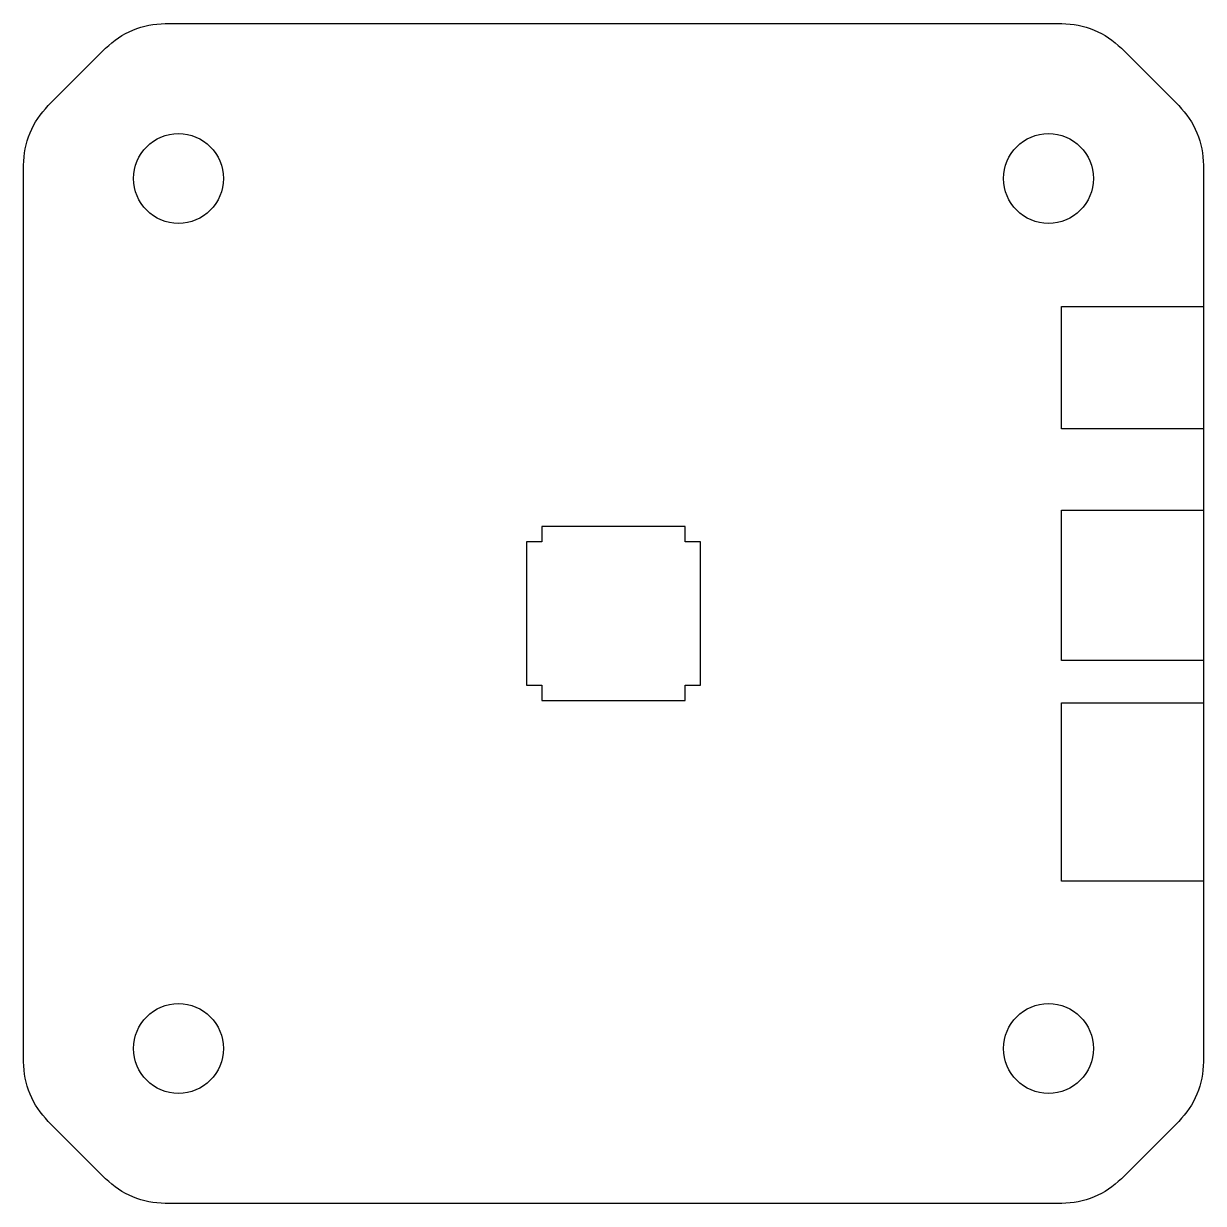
# Model space of a CAD drawing. Header units: millimetres. Extents: x -21 to 21, y -21 to 21.
import ezdxf

# ---------------------------------------------------------------- set-up
doc = ezdxf.new("R2010")
doc.units = ezdxf.units.MM
doc.layers.get('0').update_dxf_attribs({"linetype": 'CONTINUOUS'})

msp = doc.modelspace()

# ---------------------------------------------------------------- linework, layer by layer
msp.add_lwpolyline([(21, 15.957), (21, -15.957, -0.198912), (20.121, -18.079), (18.079, -20.121, -0.198912), (15.957, -21), (-15.957, -21, -0.198912), (-18.079, -20.121), (-20.121, -18.079, -0.198912), (-21, -15.957), (-21, 15.957, -0.198912), (-20.121, 18.079), (-18.079, 20.121, -0.198912), (-15.957, 21), (15.957, 21, -0.198912), (18.079, 20.121), (20.121, 18.079, -0.198912)], format="xyb", close=True)
for points in [[(15.95, 6.578), (15.95, 10.928), (21, 10.928), (21, 6.578)], [(15.95, -1.675), (15.95, 3.675), (21, 3.675), (21, -1.675)], [(-2.55, -3.1), (2.55, -3.1), (2.55, -2.55), (3.1, -2.55), (3.1, 2.55), (2.55, 2.55), (2.55, 3.1), (-2.55, 3.1), (-2.55, 2.55), (-3.1, 2.55), (-3.1, -2.55), (-2.55, -2.55)], [(15.95, -9.525), (15.95, -3.175), (21, -3.175), (21, -9.525)]]:
    msp.add_lwpolyline(points, close=True)
for centre in [(-15.486, 15.486), (15.486, 15.486), (-15.486, -15.486), (15.486, -15.486)]:
    msp.add_circle(centre, 1.6)

doc.saveas('drawing.dxf')
